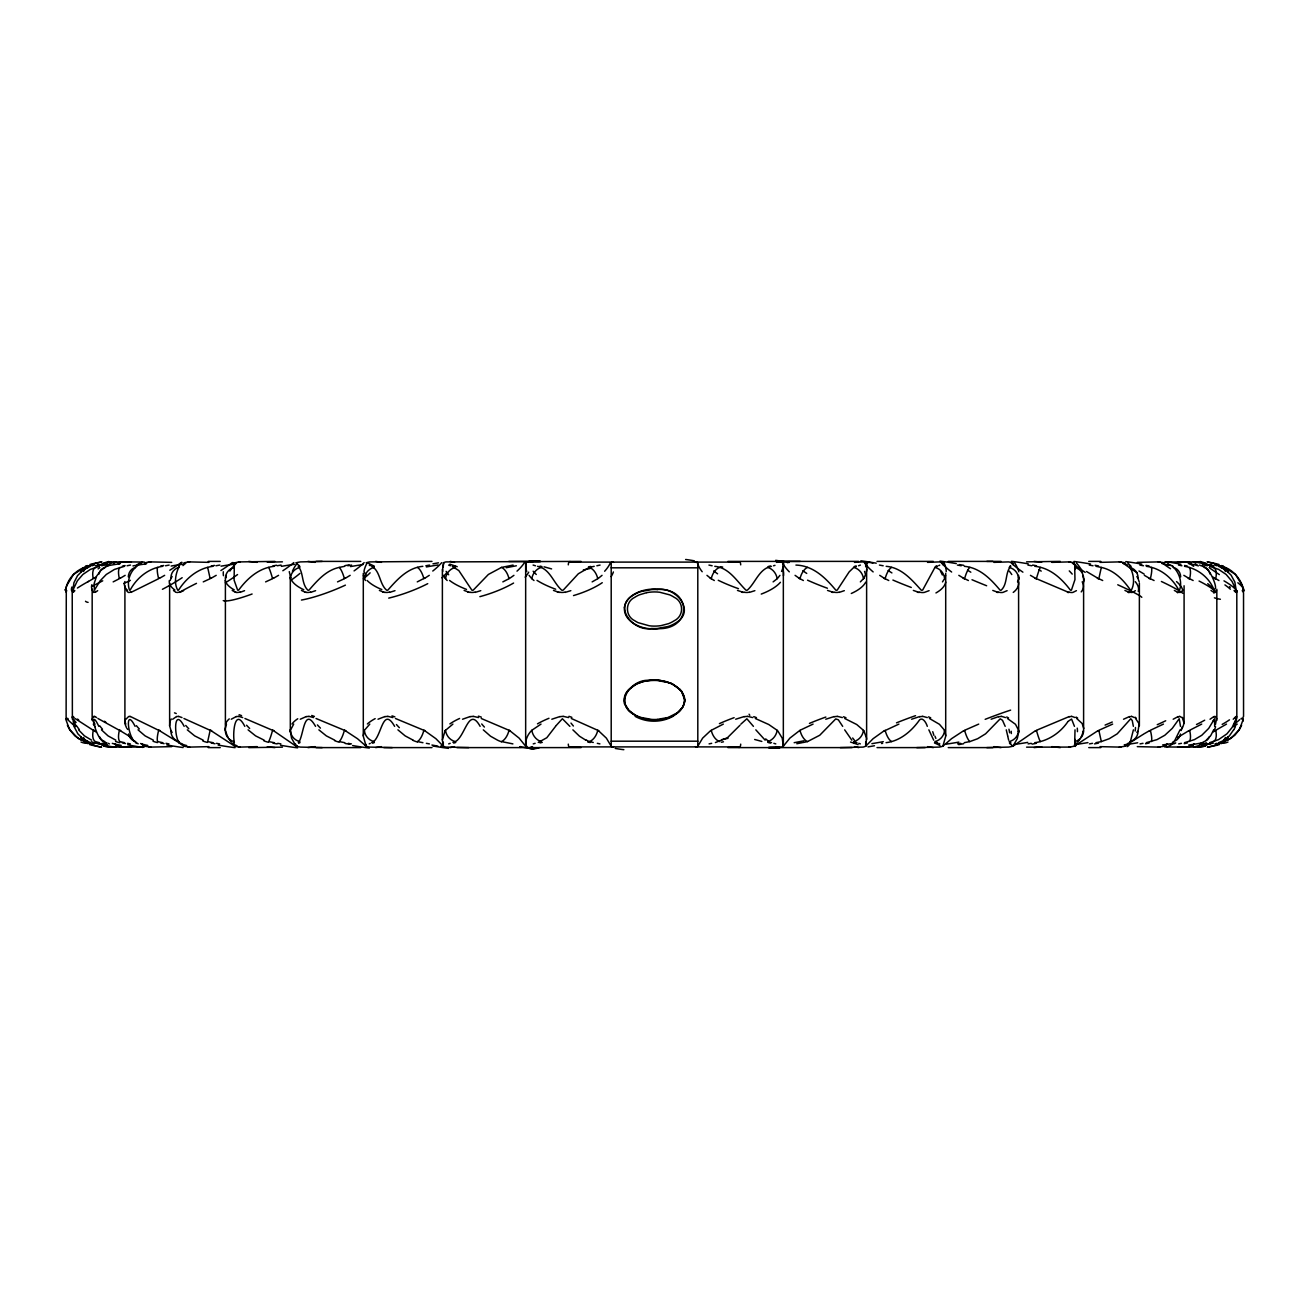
<?xml version="1.0" encoding="UTF-8"?>
<svg xmlns="http://www.w3.org/2000/svg" width="1309" height="1309" viewBox="0 0 1309 1309"><rect width="100%" height="100%" fill="white"/><g stroke="black" fill="none" stroke-linecap="round" stroke-linejoin="round"><path stroke-width="1.5" d="M92.154 720.392L92.17 589.279M124.911 723.222L124.911 585.745M170.923 730.307L169.63 725.873L169.63 583.192M290.418 575.338L290.353 578.054M392.225 747.603L369.694 747.095A120.493 62.963 90 0 1 366.127 746.212L363.297 736.231L363.297 573.309M468.72 747.603L445.911 747.095A120.493 46.11 90 0 1 443.293 746.212L442.377 740.321L442.377 569.3M986.822 747.603L1008.503 747.095A120.493 78.262 90 0 0 1012.937 746.212L1017.24 738.701L1018.68 732.32L1018.582 575.338M1075.474 742.694L1074.722 741.581A12.059 11.568 17.5 0 0 1083.607 730.307L1083.607 578.693A12.043 11.568 -17.5 0 0 1074.722 567.419L1075.474 566.322M1182.698 727.346L1184.089 723.206L1184.089 585.761M1236.809 590.67L1236.825 717.577L1236.465 716.35M1018.697 732.091L1018.647 730.962M1215.439 724.515L1216.601 718.494M169.63 725.873L169.761 724.106A49.922 18.751 3.8 0 1 171.299 719.001M72.224 590.424L72.371 719.23M363.297 735.789L364.131 730.962M1138.192 730.078L1139.174 723.861L1135.557 718.494M233.575 742.612L234.229 741.679A12.059 11.568 -17.5 0 1 225.393 730.307L225.393 578.693A12.043 11.568 17.5 0 1 234.278 567.419L233.575 566.404M1096.042 566.322L1101.311 567.419L1098.84 578.693L1102.702 580.525M1083.787 580.525L1083.656 581.883M442.377 739.781L445.076 730.962M1184.089 723.206L1182.583 718.494M225.23 728.524L226.457 724.106M1133.414 729.849L1130.763 740.174M1180.489 726.348L1179.196 718.739L1172.275 728.377L1164.814 735.265L1156.976 739.634L1146.259 742.678M72.175 717.577L72.388 716.547A11.863 1.882 70.6 0 1 73.091 717.234M1236.825 591.373L1236.694 592.273A12.321 1.996 69.3 0 1 1235.418 590.866M290.353 730.962L291.547 738.145L296.063 746.212A120.493 78.262 90 0 0 300.497 747.095L322.178 747.603M1018.647 578.054L1018.697 576.942M234.278 567.419L234.115 580.182L237.633 590.114A1.947 1.358 -77.1 0 0 238.696 590.064C247.286 578.382 259.084 567.893 274.121 566.322M1074.722 741.581L1075.016 729.849M1074.82 740.714L1074.984 739.356M1138.094 731.207A12.059 11.274 41.2 0 1 1129.912 741.581L1129.798 742.612A52.884 9.638 3.2 0 1 1129.765 743.348M212.958 566.322C198.314 568.057 186.303 577.989 178.58 590.081A1.947 1.129 -78.7 0 1 177.697 590.13C173.639 582.783 175.733 573.424 179.218 566.322M945.54 575.338L944.869 578.054M65.892 588.772L65.663 589.983M1243.321 719.034L1239.525 729.375L1231.18 738.161M179.088 567.419L179.104 567.321A12.043 11.274 41.2 0 0 170.906 577.793M1236.776 718.494L1235.123 722.273M65.712 589.754L65.974 588.314M1243.239 719.59L1242.863 721.357M92.235 719.23L93.594 716.547M1214.67 726.348L1214.556 718.739L1208.714 728.377L1201.793 735.265L1194.413 739.634L1184.465 742.678M1180.031 729.849L1174.926 740.174M65.941 588.51C68.084 577.596 77.182 568.908 87.867 566.322M225.524 578.054L226.326 575.338M1083.476 730.962L1081.839 735.56M66.055 588.003L66.661 585.761M66.284 590.67L66.121 718.036M1235.041 726.348L1236.154 718.756L1232.162 727.379L1226.942 733.825L1218.548 739.634L1209.598 742.678M66.759 585.499L73.533 574.438L84.529 567.419A12.043 7.461 70.2 0 0 80.929 572.344M1216.552 590.67L1215.619 592.273M170.154 580.525L170.923 578.693M1213.688 729.849L1210.743 735.56L1206.276 740.174M1242.159 719.23L1243.55 716.318L1243.534 592.666M65.728 591.832L66.154 590.899M695.504 746.637L697.272 747.095A120.493 9.458 -90 0 0 697.812 746.212L702.622 738.145L710.263 730.962A36.947 28.733 34.4 0 1 711.343 730.406M865.331 575.338L863.924 578.054M1241.603 725.235L1241.128 726.348A41.43 34.067 16.3 0 1 1238.903 729.669M298.305 742.612C303.819 737.327 303.475 705.306 315.551 726.348M1010.777 566.322C1004.985 572.344 1007.848 583.929 1001.27 590.081A1.947 1.554 74.6 0 1 1000.06 590.13C990.782 579.036 979.721 567.631 964.34 566.322M1213.525 720.277L1212.87 721.635M695.504 562.363L697.272 561.905A120.493 9.458 90 0 1 697.795 562.805L697.812 746.212M613.496 746.637L611.728 747.095A120.493 9.458 90 0 1 611.205 746.212L606.378 738.145L598.737 730.962M1017.535 581.883L1018.582 578.693A12.043 11.585 14.1 0 0 1009.19 567.419M916.775 747.603L939.306 747.095A120.493 62.963 90 0 0 942.873 746.212L945.703 736.247L945.703 573.309M1233.585 729.849L1229.38 735.871L1224.03 740.174M1081.496 736.247L1080.743 737.605M171.381 577.825L172.117 576.484M1137.619 731.175L1136.866 732.549M234.229 741.679C232.577 733.793 234.687 706.778 244.816 726.348M125.942 719.23L128.609 716.547A11.863 5.203 68.7 0 1 130.098 716.612M1080.056 738.701L1079.336 739.781M1239.23 729.849L1234.78 735.265L1227.76 740.174M779.935 575.338L777.824 578.054A36.472 22.94 48.8 0 1 777.186 578.709L773.112 581.883M555.572 726.348L546.818 737.72L538.261 742.465M555.949 725.791L562.379 718.739L569.89 726.348M1181.978 728.475L1181.34 729.391M1078.96 740.321L1077.765 741.958M1067.899 721.635C1060.29 732.778 1048.296 740.959 1034.781 742.678M1068.111 721.357L1071.58 719.05L1074.444 726.348M1182.452 590.67L1180.636 592.339A12.321 5.416 67.2 0 1 1178.035 591.881M740.894 724.122L746.866 718.756L753.428 726.348M740.01 725.235L727.444 737.72L715.401 742.547M1076.914 743.037L1074.182 746.212A120.493 91.63 90 0 1 1068.995 747.095L1026.583 747.161M942.48 581.883L944.591 578.693A12.043 11.323 39.1 0 0 934.937 567.419L922.714 589.983A1.947 1.718 70.4 0 1 921.209 590.13C911.702 579.625 901.459 567.582 886.177 566.322M135.907 567.075L135.694 567.321A12.043 10.685 54.7 0 0 128.315 576.86M135.612 567.419C129.64 572.393 126.629 582.44 129.509 590.114A1.947 0.867 -79.7 0 0 130.196 590.064C136.774 577.76 148.621 568.237 162.66 566.322M293.691 724.106L290.418 730.307A12.059 11.585 14.1 0 0 299.81 741.581M73.288 592.339L74.842 590.67M1172.471 742.612L1173.388 741.581A12.059 10.685 54.7 0 0 1180.456 733.989M942.873 746.212L951.512 738.701L963.309 730.962M1128.391 743.037L1125.086 746.212A120.493 102.74 90 0 1 1119.26 747.095L1100.067 746.637M172.673 719.23L176.568 716.547M371.641 742.678C381.672 739.601 382.081 704.553 394.631 726.348M1235.843 716.547L1233.225 719.23M736.394 562.216L740.043 562.101A5.76 0.9 -90 0 1 740.714 564.866M572.606 746.784L568.957 746.899A5.76 0.9 -90 0 1 568.286 744.134M602.042 575.338L598.72 578.054A36.472 28.422 35.3 0 1 597.673 578.611M539.472 747.603C521.915 753.411 523.813 738.898 531.159 730.962A36.947 23.267 48.1 0 1 531.814 730.291L541.01 724.106M1012.937 746.212L1035.108 730.962M860.34 581.883L863.449 578.693A12.043 10.767 53.6 0 0 853.763 567.419L849.148 571.902L837.236 590.081A1.947 1.833 62.3 0 1 835.797 590.13C825.521 577.858 813.151 565.57 795.921 565.079M1166.941 744.101L1164.405 746.212A120.493 111.33 90 0 1 1158.089 747.095L1137.292 746.637M1135.361 590.67L1132.76 592.339M369.793 724.106L364.409 730.307A12.059 11.323 39.1 0 0 374.079 741.581M677.669 712.521L682.611 707.285L684.132 703.833A13.515 13.286 67.3 0 0 684.705 699.971L681.318 690.808L672.711 684.034M513.93 575.338L510.117 578.054A36.472 30.14 24.7 0 1 508.923 578.562M1074.182 746.212L1097.515 730.962M1193.955 744.101L1191.157 746.212A120.493 117.172 90 0 1 1184.53 747.095L1164.699 746.964M1237.234 724.106L1233.487 726.757M97.684 590.67L95.328 592.339M1125.086 746.212L1129.569 743.037M677.195 712.881L668.163 717.463L657.298 719.426M137.281 565.766L138.361 565.079M231.251 719.23L236.291 716.547M429.287 575.338L425.065 578.054M1164.405 746.212L1167.464 744.101M101.169 564.932L104.295 562.788A120.493 120.133 90 0 1 111.101 561.905L131.424 562.036M1210.04 719.23L1213.901 716.547M1130.354 742.498L1143.101 734.414M1191.157 746.212L1194.283 744.101M1230.82 738.407L1221.084 742.678M350.174 575.338L345.674 578.054M452.947 742.399C465.039 741.041 467.869 704.357 480.125 726.348M452.914 724.106L445.551 730.307A12.059 10.767 53.6 0 0 455.237 741.581M96.244 576.942L94.428 578.054M1212.723 732.091L1214.556 730.962M124.47 566.322L114.439 569.431L106.324 574.438L100.139 580.803L94.346 590.228L94.199 583.372L96.604 576.156L100.908 570.364L106.733 566.322M1076.423 590.67L1072.905 592.404A12.321 8.312 61.9 0 1 1069.142 592.077M125.157 575.338L120.608 578.054M1177.429 737.605L1188.376 730.962M278.572 575.338L273.876 578.054M1226.517 724.106L1215.701 730.307A12.059 5.989 72.1 0 1 1213.639 741.581M164.656 575.338L159.943 578.054M1143.87 733.94L1149.04 730.962M216.214 575.338L211.453 578.054M90.354 566.322L83.334 569.89L77.542 575.633L73.926 582.718L72.862 590.244L77.362 580.803L82.892 574.438L90.321 569.431L99.337 566.322M883.919 730.962L873.087 738.701L865.707 746.212A120.493 46.11 90 0 1 863.089 747.095L840.296 747.603M300.268 719.23L306.322 716.547M87.621 581.883L93.299 578.693A12.043 5.972 72.1 0 1 95.361 567.419M673.399 715.565C679.96 712.341 685.818 705.289 684.394 697.582M939.731 565.144L938.684 565.701M369.22 743.888L370.267 743.332M1173.175 719.23L1178.182 716.547M1202.235 742.694L1204.084 741.581A12.059 9.85 62.4 0 0 1209.5 736.656M424.95 577.891A36.472 31.105 11.4 0 1 423.756 578.529L417.26 581.883M777.497 561.774L776.482 562.363L781.751 561.905A120.493 28.127 90 0 1 783.338 562.805L783.338 746.212A120.493 28.127 -90 0 1 781.751 747.095L768.383 747.554L779.591 747.619M531.503 747.226L532.518 746.637L529.932 747.619M1201.711 724.106L1189.603 730.307A12.059 4.352 73.4 0 1 1189.063 741.581M636.289 684.034L628.385 689.941A15.152 15.119 -62.1 0 0 624.442 703.931M884.05 731.126A36.947 31.383 10.7 0 1 885.26 730.471L898.907 724.106M592.143 581.883L597.755 578.693A12.043 7.625 69.9 0 0 589.361 567.419L578.349 573.751L563.361 589.983A1.947 1.898 -44.4 0 1 561.692 590.13C553.282 582.734 549.944 568.613 537.508 566.322M1007.096 590.67L1002.907 592.404A12.321 9.458 57.1 0 1 998.636 592.126M934.937 567.419L937.326 566.322M113.163 581.883L119.397 578.693A12.043 4.352 73.4 0 1 119.937 567.419M771.492 566.322C759.204 568.548 755.669 582.652 747.406 590.081A1.947 1.898 43.8 0 1 745.934 590.13C736.656 581.098 729.178 567.713 714.796 566.322M183.604 590.67L179.644 592.404M378.006 719.23L384.928 716.547M529.409 561.381L540.617 561.446L529.409 561.381L525.662 562.788L525.662 746.212L519.149 738.145L510.134 730.962M502.836 581.883L509.021 578.693A12.043 6.152 71.9 0 0 501.494 567.419L488.404 574.438L473.302 590.081A1.947 1.833 -62.5 0 1 471.862 590.13L458.837 570.593L452.325 566.404M1123.531 719.23L1129.552 716.547M1163.439 724.106L1150.333 730.307A12.059 2.618 74.2 0 1 1151.298 741.581M637.107 683.642L643.848 681.285M107.878 565.766L109.531 565.079M203.255 581.883L210.16 578.693L207.689 567.419M929.095 590.67L924.334 592.404A12.321 10.374 49.8 0 1 919.638 592.159M1218.614 742.694L1221.248 741.581A12.059 8.77 67.1 0 0 1225.502 737.474M723.321 724.106L711.262 730.307A12.059 7.625 69.9 0 0 719.639 741.581M130.982 592.404L158.667 578.693A12.043 2.618 74.2 0 1 157.702 567.419M1200.909 743.332L1199.551 743.888M265.612 581.883L272.583 578.693A12.043 1.014 74.5 0 0 268.672 567.419M337.526 581.883L344.414 578.693A12.043 2.814 74.1 0 0 339.162 567.419C326.17 570.217 317.318 580.591 309.039 590.081A1.947 1.554 -74.7 0 1 307.811 590.13C301.348 583.863 303.721 572.573 298.223 566.322M1112.65 724.106L1098.84 730.307L1101.327 741.581L1095.96 742.678M462.552 719.23L470.16 716.547M244.554 590.67L239.989 592.404M813.069 724.106L799.979 730.307A12.059 6.152 71.9 0 0 807.506 741.581L819.729 735.265L835.731 718.919L838.333 719.803L842.685 726.348M854.482 562.363L863.089 561.905A120.493 46.11 -90 0 1 865.707 562.788L865.707 566.862M454.518 746.637L450.312 747.619M978.723 724.106L964.586 730.307A12.059 2.814 74.1 0 0 969.838 741.581L977.61 738.734L985.579 733.825L1000.207 718.821L1002.498 720.277L1005.181 726.348M844.321 590.67L839.118 592.404M551.809 719.23L559.941 716.547M991.109 719.23L998.718 716.547M315.6 590.67L310.544 592.404M853.763 567.419L856.25 566.552M860.406 565.079L858.557 565.766M448.676 743.888L450.181 743.332M754.884 590.67L749.353 592.404M911.588 719.23L919.72 716.547M394.991 590.67L389.575 592.404M735.674 719.23L744.216 716.547M825.75 719.23L834.177 716.547M480.779 590.67L475.118 592.404M570.839 590.67L565.095 592.404M91.941 565.766L94.117 565.079M1216.781 743.332L1214.997 743.888M927.541 562.363L939.306 561.905A120.493 62.963 -90 0 1 942.873 562.788M381.459 746.637L375.699 747.619M886.078 742.678C899.463 741.107 910.442 732.107 918.313 721.635C921.732 715.139 926.15 722.421 927.296 726.348M533.221 743.888L535.136 743.332M422.823 566.322C407.77 567.713 397.216 579.462 387.889 590.081A1.947 1.718 -70.5 0 1 386.548 590.13C379.283 583.863 380.395 570.937 371.674 566.322M774.977 565.357L773.537 565.766M1101.327 741.581L1109.198 738.734L1117.231 733.825L1130.763 718.756L1132.252 720.539L1133.365 726.348M1069.24 716.547L1036.417 730.307A12.059 1.014 74.5 0 0 1040.328 741.581M89.846 565.766L92.497 565.079M1218.794 743.332L1216.634 743.888M589.361 567.419L594.204 566.322M993.875 562.363L1008.503 561.905A120.493 78.262 -90 0 1 1012.937 562.788M315.125 746.637L307.975 747.619M101.66 565.766L104.72 565.079M1206.931 743.332L1204.427 743.888M501.494 567.419L513.079 565.079M807.506 741.581L802.957 742.547M339.162 567.419L344.66 566.322M644.715 681.073L652.716 680.042M711.687 743.332L709.085 743.888M596.871 565.766L600.062 565.079M969.838 741.581L964.242 742.678M127.088 565.766L130.491 565.079M1051.863 562.363L1068.995 561.905A120.493 91.63 90 0 1 1070.729 562.166M257.137 746.637L240.005 747.095A120.493 91.63 -90 0 1 238.271 746.834M1181.454 743.332L1178.689 743.888M646.728 592.633L639.316 594.859A29.763 29.763 0 0 0 634.767 597.313C624.982 601.878 625.031 616.163 634.767 620.744A29.06 29.06 0 0 0 638.138 622.659L649.297 625.8A44.13 44.13 0 0 0 660.996 625.637L668.49 623.673A30.222 30.222 0 0 0 674.233 620.744C684.002 616.179 684.002 601.862 674.233 597.313A29.829 29.829 0 0 0 669.684 594.859L659.703 592.241A43.557 43.557 0 0 0 646.728 592.633M796.805 743.741L802.221 742.678M165.507 565.766L169.139 565.079M1143.002 743.332L1140.041 743.888M425.85 565.766L429.565 565.079M1100.067 562.363L1119.26 561.905A120.493 102.74 90 0 1 1121.224 562.166M208.933 746.637L189.74 747.095A120.493 102.74 -90 0 1 187.776 746.834M881.497 743.545L882.642 743.332M215.952 565.766L219.765 565.079M1092.524 743.332L1089.432 743.888M277.213 565.766L281.075 565.079M347.752 565.766L351.597 565.079M960.724 743.332L959.546 743.545M1031.263 743.332L1028.121 743.888M958.761 743.676L957.599 743.888M1137.292 562.363L1158.089 561.905A120.493 111.33 90 0 1 1160.216 562.166M171.708 746.637L150.911 747.095A120.493 111.33 -90 0 1 148.784 746.834M267.281 562.183L282.417 561.839M1041.719 746.817L1034.061 747.603M1164.699 562.036L1184.53 561.905A120.493 117.172 90 0 1 1186.756 562.166M144.301 746.964L124.47 747.095A120.493 117.172 -90 0 1 122.244 746.834M1177.576 562.036L1197.899 561.905A120.493 120.133 -90 0 1 1204.705 562.788L1205.491 563.328M131.424 746.964L111.101 747.095A120.493 120.133 -90 0 1 104.295 746.212L101.202 744.101L104.295 746.212A120.493 120.133 90 0 0 111.101 747.095M238.271 562.166A120.493 91.63 90 0 1 240.005 561.905L274.939 561.397M1026.583 561.839L1060.241 561.381M282.417 747.161L248.759 747.619M187.776 562.166A120.493 102.74 90 0 1 189.74 561.905L208.933 562.363M148.784 562.166A120.493 111.33 90 0 1 150.911 561.905L171.708 562.363M122.244 562.166A120.493 117.172 90 0 1 124.47 561.905L144.301 562.036M1197.899 747.095A120.493 120.133 -90 0 0 1204.705 746.212L1207.683 744.101L1204.705 746.212A120.493 120.133 90 0 1 1197.899 747.095L1177.576 746.964M528.869 561.43L539.472 561.397M769.545 747.603L780.131 747.57M508.792 561.397L529.932 561.381L532.518 562.363L531.503 561.774M779.068 561.381L800.208 561.397M208.18 561.397L220.239 561.397M316.058 561.397L360.76 561.397M366.127 562.788A120.493 62.963 -90 0 1 369.694 561.905L431.97 561.397M443.293 566.862L443.293 562.788A120.493 46.11 -90 0 1 445.911 561.905L581.065 561.397M727.935 561.397L858.688 561.381M877.03 561.397L933.301 561.381M948.24 561.397L992.942 561.397M1088.761 561.397L1100.82 561.397M986.822 561.397L1001.025 561.381M568.286 564.866A5.76 0.9 90 0 1 568.957 562.101L740.043 562.101M611.205 567.811L697.795 567.811M611.205 741.189L697.795 741.189M568.957 746.899L740.043 746.899A5.76 0.9 90 0 0 740.714 744.134M208.18 747.603L220.239 747.603M316.058 747.603L360.76 747.603M383.832 747.603L431.97 747.603M456.906 747.603L581.065 747.603M727.935 747.603L852.094 747.603M877.03 747.603L925.168 747.603M948.24 747.603L992.942 747.603M1088.761 747.603L1100.82 747.603M296.063 562.788A120.493 78.262 -90 0 1 300.497 561.905L322.178 561.397M248.759 561.381L257.137 562.363M1060.241 747.619L1051.863 746.637M307.975 561.381L315.125 562.363M1001.025 747.619L993.875 746.637M656.284 680.042L664.285 681.073M375.699 561.381L381.459 562.363M933.301 747.619L927.541 746.637M1034.061 561.397L1041.719 562.183M657.298 589.574C675.297 586.105 696.175 610.796 676.213 622.609A33.445 33.396 8.6 0 1 668.146 626.487L657.298 628.484A52.18 51.918 0 0 1 651.718 628.484C633.703 631.952 612.825 607.245 632.787 595.431A33.559 33.51 8.5 0 1 640.854 591.57L651.702 589.574A52.016 51.771 -0.1 0 1 657.298 589.557M274.939 747.603L267.281 746.817M450.312 561.381L454.518 562.363M858.688 747.619L854.482 746.637M747.455 716.318L752.74 717.577M563.165 716.318L568.581 717.577M473.253 716.318L478.538 717.577M837.302 716.318L842.325 717.577M387.808 716.318L392.831 717.577M922.649 716.318L927.279 717.577M308.94 716.318L313.571 717.577M1001.401 716.318L1005.508 717.577M779.068 747.619L776.482 746.637L777.497 747.226M238.565 716.318L242.705 717.577M1071.596 716.318L1075.114 717.577M178.433 716.318L181.984 717.577M1131.532 716.318L1134.347 717.577M1027.925 565.079L1031.787 565.766M280.879 743.888L277.737 743.332M1089.235 565.079L1093.048 565.766M957.403 565.079L961.248 565.766M351.401 743.888L350.239 743.676M219.568 743.888L216.476 743.332M349.454 743.545L348.276 743.332M1139.861 565.079L1143.493 565.766M879.435 565.079L883.15 565.766M429.385 743.888L426.358 743.332M344.758 742.694L339.162 741.581A12.059 2.814 -74.1 0 0 344.414 730.307L316.042 718.494M168.959 743.888L165.998 743.332M1034.879 566.322C1050.096 567.762 1061.664 578.529 1070.386 590.114A1.947 1.358 77.1 0 0 1071.449 590.081L1074.967 579.576L1074.722 567.419M274.219 742.694L268.672 741.581A12.059 1.014 -74.5 0 0 272.583 730.307L244.947 718.494M422.922 742.694L417.407 741.581A12.059 4.532 -73.3 0 0 423.871 730.307L395.449 718.494M213.04 742.694L207.689 741.581L210.16 730.307L183.947 718.494M1178.509 565.079L1181.912 565.766M512.899 743.888L501.494 741.581A12.059 6.152 -71.9 0 0 509.021 730.307L481.254 718.494M130.311 743.888L127.546 743.332M130.033 716.318L158.667 730.307A12.059 2.618 -74.2 0 0 157.702 741.581L162.741 742.694M1146.34 566.322C1160.527 568.122 1172.193 577.874 1178.853 590.114A1.947 0.884 79.7 0 0 1179.54 590.081C1182.6 581.801 1178.787 571.542 1172.406 566.322M708.938 565.079L712.129 565.766M593.255 742.465L589.361 741.581A45.128 36.276 -77 0 1 585.957 739.847M1204.28 565.079L1207.34 565.766M744.117 592.453L742.759 592.11M597.313 743.332L599.915 743.888M104.573 743.888L102.069 743.332M1179.72 716.318L1181.782 717.577M559.843 592.453L558.518 592.11M834.078 592.453L832.753 592.11M1184.53 566.322C1197.179 568.401 1208.534 576.909 1213.558 588.772C1219.824 592.83 1209.974 565.995 1202.267 566.322M124.535 742.694L119.937 741.581A12.059 4.352 -73.4 0 1 119.397 730.307L97.913 718.494M470.078 592.453L468.802 592.11M919.622 592.453L918.345 592.11M1216.503 565.079L1219.154 565.766M92.366 743.888L90.206 743.332M384.846 592.453L383.668 592.11M1209.663 566.322L1218.679 569.431L1226.108 574.422L1232.047 581.425L1236.187 590.195L1234.845 582.063L1231.082 575.142L1225.649 569.873L1218.646 566.322M99.402 742.694L95.361 741.581A12.059 5.989 -72.1 0 1 93.299 730.307L75.006 718.494M998.636 592.453L997.458 592.11M665.152 681.285L671.893 683.642M771.557 742.694L767.679 741.581A12.059 9.965 -61.8 0 0 777.17 730.307L768.759 724.515L755.326 718.494M1101.311 567.419C1114.057 570.168 1123.4 579.822 1130.485 590.114A1.947 1.129 78.7 0 0 1131.369 590.081C1135.165 583.029 1133.545 573.424 1129.863 566.993M306.241 592.453L305.193 592.11M1069.175 592.453L1068.128 592.11M535.463 565.766L533.107 565.079M94.543 716.318L96.637 717.577M773.864 743.332L775.779 743.888M1214.883 565.079L1217.059 565.766M741.728 591.832L737.474 590.424M94.003 743.888L92.219 743.332M1221.133 566.322C1232.44 567.975 1242.339 580.754 1243.288 589.754M87.916 742.678L78.18 738.407M831.755 591.832L827.533 590.424M557.519 591.832L553.478 590.424M917.396 591.832L913.338 590.424M236.225 592.453L235.342 592.11M467.869 591.832L464.09 590.424M1214.965 716.318L1216.225 717.577A45.93 15.937 -22.5 0 1 1216.372 718.592M856.953 742.694L853.763 741.581A12.059 10.767 -53.6 0 0 863.449 730.307L856.724 724.515L844.73 718.494M1129.487 592.453L1128.603 592.11M996.574 591.832L992.778 590.424M571.313 718.494L597.755 730.307A12.059 7.625 -69.9 0 1 589.361 741.581M450.443 565.766L448.594 565.079M382.817 591.832L379.381 590.424M858.819 743.332L860.324 743.888M264.173 740.174L255.582 735.871L248.088 729.849M1067.342 591.832L1036.417 578.693A12.043 1.014 -74.5 0 1 1040.328 567.419M203.206 740.174L194.665 735.871L187.302 729.849M90.386 742.678L82.827 738.734L77.869 733.825L73.959 726.348L72.879 718.739L76.217 726.348M1199.469 565.079L1201.122 565.766M334.744 740.174L326.317 735.871L318.872 729.849M109.449 743.888L108.091 743.332M153.366 740.174L145.086 735.871L138.034 729.849M413.169 740.174L405.135 735.871L397.92 729.849M115.863 740.174L108.042 735.871L101.464 729.849M937.359 742.694L934.921 741.581A12.059 11.323 -39.1 0 0 944.591 730.307L939.437 724.302L929.455 718.494M1127.933 591.832L1124.906 590.424M87.948 741.679L87.752 741.581A12.059 8.77 -67.1 0 1 83.498 737.474M91.614 740.174L84.447 735.871L78.524 729.849M968.398 580.525L964.586 578.693A12.043 2.814 -74.1 0 1 969.838 567.419M1154.08 580.525L1150.333 578.693A12.043 2.618 -74.2 0 0 1151.298 567.419M888.762 580.525L885.129 578.693A12.043 4.532 -73.3 0 1 891.593 567.419M585.81 740.174L579.478 736.198L572.884 729.849M370.316 565.701L369.269 565.144M938.733 743.332L939.78 743.888M1193.137 580.525L1189.603 578.693A12.043 4.352 -73.4 0 0 1189.063 567.419M81.24 740.174L74.891 735.871L69.77 729.849M803.366 580.525L799.979 578.693A12.043 6.152 -71.9 0 1 807.506 567.419M1097.547 578.054L1086.535 571.509M211.485 730.962L234.818 746.212A120.493 91.63 90 0 0 240.022 747.095M1035.124 578.054L1030.428 575.338M273.908 730.962L296.063 746.212M72.846 716.318L74.122 717.577M301.446 590.424L304.441 591.832A31.351 21.386 -30.8 0 0 305.046 592.306M1149.057 578.054L1144.344 575.338M1007.423 718.494L1015.489 724.302L1018.582 730.307A12.059 11.585 -14.1 0 1 1009.19 741.581L1010.81 742.694M159.976 730.962L178.662 742.498M1176.856 591.832L1174.337 590.424M963.326 578.054L958.826 575.338M106.765 742.678C96.064 744.15 88.145 703.767 98.813 726.348M345.691 730.962L357.488 738.701L366.127 746.212M1188.392 578.054L1183.843 575.338M120.641 730.962L131.571 737.605M635.601 715.565L628.68 710.149L624.868 703.833M1218.941 580.525L1215.701 578.693A12.043 5.989 -72.1 0 0 1213.639 567.419M1170.639 565.079L1171.719 565.766M714.305 580.525L711.262 578.693A12.043 7.625 -69.9 0 1 719.639 567.419M138.181 743.823L137.412 743.332M883.935 578.054L879.713 575.338M425.081 730.962L435.913 738.701L443.293 746.212L443.293 742.138M1214.572 578.054L1212.756 576.942M94.444 730.962L96.293 732.091M798.883 578.054L795.07 575.338M232.2 590.424L234.687 591.832A31.351 19.291 -37.1 0 0 235.195 592.273M1076.685 718.494L1082.101 723.435L1083.787 728.475M75.382 726.675L66.383 718.494M114.717 744.101L117.843 746.212A120.493 117.172 90 0 0 124.47 747.095M141.536 744.101L144.595 746.212A120.493 111.33 90 0 0 150.911 747.095M765.16 740.174L755.817 729.849M179.431 743.037L183.915 746.212A120.493 102.74 90 0 0 189.74 747.095M77.82 738.161L69.475 729.375L65.646 718.919M1210.972 590.424L1212.936 591.832M631.805 712.898L632.787 713.569A33.559 33.51 -8.5 0 0 640.854 717.43L651.702 719.426A52.016 51.771 0.1 0 0 657.298 719.443M710.28 578.054L706.958 575.338M117.843 746.212L115.045 744.101M533.974 580.525L531.83 578.693A36.472 22.907 -51 0 1 531.209 578.022L529.065 575.338M144.595 746.212L142.059 744.101M631.445 712.865C614.739 701.051 632.165 679.06 649.002 680.336A45.39 45.39 0 0 1 659.998 680.336L671.026 683.265L680.009 689.287M173.492 590.539L175.275 591.832A31.351 16.706 -42 0 0 175.684 592.224M136.611 742.678C127.758 740.321 124.371 705.142 135.105 726.348M851.848 740.174L844.681 729.849M572.606 562.216L569.89 561.561A111.821 17.492 90 0 0 568.957 562.101M736.394 746.784L739.11 747.439A111.821 17.492 90 0 0 740.043 746.899M183.915 746.212L180.609 743.037M684.296 697.108L681.465 691.168L676.213 686.391A33.445 33.396 -8.6 0 0 668.146 682.513L657.298 680.516A52.18 51.918 0 0 0 651.718 680.516C639.447 680.369 620.891 689.385 625.113 704.242M1235.827 592.453L1234.027 590.539M447.154 580.525L445.551 578.693A12.043 10.767 -53.6 0 1 455.237 567.419M483.283 729.849L490.515 736.198L497.567 740.174A45.128 39.924 -73.3 0 0 501.445 741.778M234.818 746.212L232.086 743.037M1173.306 567.321L1173.388 567.419A12.043 10.685 -54.7 0 1 1180.685 576.86M94.51 725.873L95.246 726.757M184.16 726.348C173.557 706.156 174.015 736.542 179.218 742.678M126.449 590.539L127.66 591.832A31.351 13.728 -45.6 0 0 127.987 592.159L128.56 592.453A12.321 5.072 -67.5 0 0 131.096 591.684M231.235 741.958L230.04 740.321M127.055 728.524L127.677 729.408M933.693 740.174L928.85 729.849M229.664 739.781L228.944 738.701M445.076 578.054L443.669 575.338M863.924 730.962L866.509 738.145L865.707 746.212L865.707 742.138M365.456 580.525L364.409 578.693A12.043 11.323 -39.1 0 1 374.079 567.419M93.021 591.832L92.415 590.539M93.299 724.106L93.855 724.99M228.273 737.605L227.504 736.231M1242.585 590.424L1243.403 592.208M1136.883 576.484L1137.619 577.825M172.133 732.549L171.381 731.175M126.482 727.64L125.01 724.106M1242.846 590.899L1243.337 592.012M613.496 562.363L611.728 561.905A120.493 9.458 -90 0 0 611.205 562.788L611.205 746.212M227.161 735.56L225.524 730.962M1138.077 578.693L1139.206 581.883M67.397 725.235L67.872 726.348A41.43 34.067 -16.3 0 0 70.097 729.669M625.26 704.684C628.942 714.109 639.626 718.412 649.002 719.623A45.39 45.39 0 0 0 659.998 719.623C670.683 718.412 684.067 712.194 684.705 699.971A15.773 15.577 64 0 0 679.846 689.45M1082.674 575.338L1083.476 578.054M364.131 578.054L363.46 575.338M944.869 730.962L945.703 735.789M1242.241 585.499L1235.467 574.438L1224.471 567.419A12.043 7.461 -70.2 0 1 1228.071 572.344M290.86 580.525L290.418 578.693A12.043 11.585 -14.1 0 1 299.81 567.419M1242.356 585.827L1243.239 589.394M1008.65 740.174L1007.75 736.198M1006.261 729.849L1007.685 735.871M1129.896 567.321L1129.912 567.419A12.043 11.274 -41.2 0 1 1138.094 577.793M1074.951 569.431L1074.82 568.302M1129.847 566.846L1129.798 566.404A52.425 9.588 -3 0 0 1129.782 565.75M1216.83 589.263L1216.846 720.392M1139.37 583.192L1139.37 725.808M866.623 569.3L866.623 739.781M290.303 576.942L290.32 732.091M673.66 716.007A38.812 37.683 -12.6 0 1 635.127 716.367M440.92 746.703A66.186 5.351 -11.7 0 1 442.197 745.099M448.545 748.372A66.186 8.41 12.6 0 1 432.837 745.983M444.978 730.847A36.947 19.635 52.3 0 1 445.469 730.209M533.859 748.879A66.186 6.054 13.6 0 1 520.131 746.719M520.115 747.439A66.186 3.207 -12.3 0 1 520.606 746.523M453.748 743.07A52.965 6.005 -9 0 1 455.761 742.465M484.412 727.068A41.43 16.821 53.3 0 1 481.712 723.975M524.434 562.706A61.621 32.872 -12.5 0 1 516.99 571.149M506.239 567.73A65.679 3.583 -12.3 0 1 516.368 565.783M551.596 568.908A65.679 1.784 14.3 0 1 544.069 566.83M526.758 571.575A61.621 34.41 -9.2 0 1 525.989 562.772M528.705 572.164A59.674 32.496 -10.7 0 1 525.154 577.187M455.581 566.519A52.442 6.005 8.8 0 1 453.798 565.995M457.217 566.682A65.679 4.287 13.9 0 1 449.838 564.146M442.72 571.493A61.621 32.709 -14.9 0 1 444.029 562.739M441.673 562.674A61.621 30.696 -17.8 0 1 432.772 571.035M426.39 566.961A65.679 5.711 -11.6 0 1 437.991 564.948M449.887 723.91A49.922 16.984 -10.5 0 1 459.59 718.477M470.209 716.694A11.863 10.701 40.7 0 1 473.269 716.498M478.39 716.138A45.93 16.461 21.8 0 1 481.336 717.136M509.136 730.16A36.848 30.68 -26.8 0 1 510.248 730.831M513.586 583.045A49.922 15.561 -17.8 0 1 479.863 596.659M475.085 592.093A12.321 10.93 -41.2 0 1 470.127 592.29M468.655 592.355A31.351 23.955 -13 0 1 467.722 592.061M466.495 589.394A49.824 17.262 10.8 0 1 449.543 580.427M445.633 578.594A36.472 19.177 -54.8 0 1 445.191 577.923M448.676 574.766A59.674 29.502 9.9 0 1 446.107 571.346M365.931 746.245A66.186 7.379 -10.8 0 1 365.964 744.445M369.302 748.061A66.186 10.554 11.4 0 1 352.596 745.557M363.935 730.733A36.947 15.528 55.2 0 1 364.246 730.095M417.293 741.974A45.128 42.575 -66.1 0 1 413.071 740.419M437.811 746.097A52.884 1.358 10.9 0 1 431.921 745.034M372.738 743.168A52.965 7.216 -7.9 0 1 374.358 742.547M399.36 727.689A41.43 21.353 50.4 0 1 396.447 724.532M446.974 572.442A59.674 30.647 -16.1 0 1 441.951 577.858M417.407 567.419A12.043 4.532 73.3 0 1 423.871 578.693M374.227 566.453A52.442 7.183 7.7 0 1 372.803 565.913M373.834 565.897A65.679 6.709 13.2 0 1 368.549 563.279M367.289 562.706A61.621 30.205 -20.1 0 0 363.967 571.395A59.674 30.532 4.7 0 0 366.013 575.044M364.164 562.625A61.621 27.767 -22.3 0 1 354.068 570.904M350.485 566.584A65.679 7.707 -10.7 0 1 363.068 564.539M432.968 563.819A52.425 1.178 -10.9 0 1 438.466 562.821M367.371 723.975A49.922 18.113 -7.1 0 1 375.159 718.625M384.977 716.678A11.863 10.047 52 0 1 387.824 716.498M391.98 715.876A45.93 13.777 24.7 0 1 394.86 716.857M424.001 730.127A36.848 31.727 -13.2 0 1 425.212 730.798M427.732 583.667A49.922 13.09 -20.4 0 1 388.724 598.115M389.542 592.044A12.321 10.21 -51.6 0 1 384.879 592.306M383.521 592.339A31.351 22.957 -22.7 0 1 382.653 592.028M381.819 589.557A49.824 18.424 7.4 0 1 367.109 580.46M364.606 578.463A36.472 14.972 -57.5 0 1 364.36 577.793M297.307 745.95A66.186 9.228 -9.7 0 1 295.589 744.085M297.634 747.848A66.186 12.435 9.8 0 1 280.551 745.279M289.993 730.52A36.947 11.028 57.1 0 1 290.107 729.898M338.998 742.138A45.128 44.195 -48.5 0 1 334.548 740.632M349.798 744.281A52.884 2.913 10.5 0 1 345.216 743.463M298.828 743.234A52.965 8.263 -6.6 0 1 299.974 742.596M320.443 728.131A41.43 25.378 46.3 0 1 317.416 724.908M370.136 572.835A59.674 28.045 -21 0 1 363.395 578.791M345.543 577.858A36.472 31.318 -3.5 0 1 344.283 578.496M299.892 566.404A52.442 8.181 6.4 0 1 298.877 565.848M299.107 565.472A65.679 8.95 12.1 0 1 296.325 562.854M292.414 571.264A61.621 26.949 -24.4 0 1 297.618 562.674M293.821 562.575A61.621 24.151 -26.2 0 1 282.842 570.757M281.353 566.339A65.679 9.507 -9.5 0 1 294.574 564.294M345.101 565.603A52.425 2.716 -10.6 0 1 349.11 564.883M291.972 724.024A49.922 18.801 -3.5 0 1 297.748 718.756M306.371 716.645A11.863 9.147 59.1 0 1 308.957 716.514M311.706 715.467A45.93 10.734 27 0 1 314.405 716.432M344.545 730.095A36.848 32.005 2.3 0 1 345.838 730.749M345.396 585.139A49.922 10.308 -22.4 0 1 301.446 600.046M310.544 592.012A12.321 9.228 -58.3 0 1 306.29 592.339M303.753 589.721A49.824 19.128 3.7 0 1 291.711 580.492M290.778 578.218A36.472 10.407 -59.2 0 1 290.745 577.547M290.32 575.355A59.674 30.811 -0.7 0 1 289.289 571.624M237.044 745.754A66.186 10.832 -8.3 0 1 233.46 743.839M235.096 747.668A66.186 14.023 8 0 1 218.145 745.083M224.837 729.98A36.947 6.267 58.3 0 1 224.755 729.408M268.476 742.301A45.128 44.719 1.5 0 1 263.911 740.845M277.148 743.905A52.884 4.385 9.9 0 1 272.992 743.152M233.804 743.299A52.965 9.098 -5.1 0 1 234.426 742.645M249.659 728.458A41.43 28.765 40.6 0 1 246.583 725.219M299.925 573.424A59.674 24.756 -25.1 0 1 291.007 580.198M273.745 577.825A36.472 30.745 -17.9 0 1 272.452 578.447M234.393 566.372A52.442 8.983 4.9 0 1 233.82 565.799M233.902 565.21A65.679 10.979 10.8 0 1 233.771 562.575M229.86 571.117A61.621 23.038 -28 0 1 236.782 562.625M232.413 562.494A61.621 19.946 -29.2 0 1 220.877 570.544M221.041 566.159A65.679 11.077 -8.1 0 1 234.556 564.13M234.818 562.788A120.493 91.63 -90 0 1 240.022 561.905M272.943 565.913A52.425 4.189 -10 0 1 276.559 565.243M225.541 724.057A49.922 19.013 0.1 0 1 229.239 718.886M236.324 716.612A11.863 8.018 63.6 0 1 238.598 716.53M239.122 714.714A45.93 7.445 28.6 0 1 241.56 715.63M272.714 730.046A36.848 31.498 17.5 0 1 274.039 730.717M252.097 594.008A49.922 7.265 -23.9 0 1 223.25 600.618M240.005 591.946A12.321 8.034 -62.7 0 1 236.258 592.372M234.229 589.868A49.824 19.357 0 0 1 225.246 580.525M226.162 577.58A36.472 5.58 -60.3 0 1 226.342 576.876M223.446 575.682A59.674 30.336 -6.1 0 1 223.332 571.771M186.778 745.59A66.186 12.19 -6.8 0 1 181.313 743.643M183.129 747.537A66.186 15.25 6 0 1 166.783 744.919M207.493 742.448A45.128 44.146 49.8 0 1 202.911 741.058M215.003 743.741A52.884 5.743 9 0 1 211.158 743.005M179.218 743.348A52.965 9.719 -3.5 0 1 179.3 742.678M179.088 741.581A12.059 11.274 -41.2 0 1 170.906 731.207M188.774 728.737A41.43 31.449 32.9 0 1 185.747 725.464M237.551 574.553A59.674 20.862 -28.4 0 1 225.263 582.8M211.322 577.776A36.472 29.42 -30 0 1 210.045 578.414M179.284 566.339A52.442 9.572 3.3 0 1 179.218 565.75M179.48 565.013A65.679 12.73 9.1 0 1 182.016 562.395M182.965 565.603A61.621 18.555 -30.8 0 1 186.254 562.559M181.46 562.395A61.621 15.25 -31.5 0 1 169.794 570.233M171.135 566.028A65.679 12.37 -6.5 0 1 184.618 563.999M183.915 562.788A120.493 102.74 -90 0 1 189.74 561.905M211.158 566.044A52.425 5.547 -9.1 0 1 214.496 565.406M176.584 716.579A11.863 6.692 66.7 0 1 178.482 716.563M174.49 712.849A45.93 3.96 29.6 0 1 176.24 713.536M210.274 730.013A36.848 30.222 30.1 0 1 211.616 730.667M180.298 591.881A49.922 4.042 -24.8 0 1 196.481 583.356M179.693 591.848A12.321 6.643 -65.6 0 1 176.535 592.404M174.931 590.015A49.824 19.111 -3.8 0 1 169.303 580.558M147.835 745.459A66.186 13.237 -5 0 1 140.587 743.496M142.976 747.406A66.186 16.101 3.8 0 1 127.66 744.772M157.522 742.596A45.128 42.477 66.6 0 1 153.055 741.27M164.1 743.643A52.884 6.97 8 0 1 160.582 742.923M136.431 743.397A52.965 10.096 -1.8 0 1 135.94 742.727M135.612 741.581A12.059 10.685 -54.7 0 1 128.544 733.989M139.327 728.982A41.43 33.347 22.9 0 1 136.414 725.677M182.164 577.711A59.674 16.444 -31 0 1 162.414 589.295M159.829 577.727A36.472 27.374 -39.2 0 1 158.569 578.382M135.956 566.306A52.442 9.916 1.6 0 1 136.381 565.717M137.052 564.866A65.679 14.17 7.3 0 1 142.19 562.248M144.923 564.408A61.621 13.614 -32.9 0 1 147.328 562.445M142.288 562.199A61.621 10.177 -33.2 0 1 136.169 566.322M132.962 565.913A65.679 13.368 -4.7 0 1 146.084 563.884M144.595 562.788A120.493 111.33 -90 0 1 150.911 561.905M160.614 566.11A52.425 6.774 -8.1 0 1 163.658 565.488M125.828 724.139A49.922 18.048 7.4 0 1 125.337 719.132M158.765 729.964A36.848 28.193 39.8 0 1 160.091 730.635M127.349 590.179A49.824 18.408 -7.5 0 1 124.895 581.523M121.197 745.345A66.186 13.957 -3.1 0 1 112.312 743.365M115.568 747.292A66.186 16.575 1.5 0 1 101.693 744.641M119.79 742.743A45.128 39.777 73.5 0 1 115.552 741.483M125.484 743.577A52.884 8.018 6.7 0 1 122.342 742.874M106.487 743.43A52.965 10.227 0 0 1 105.407 742.759M104.916 741.581A12.059 9.85 -62.4 0 1 99.5 736.656M102.495 729.211A41.43 34.443 10.6 0 1 99.795 725.89M88.096 602.353A59.674 11.617 -32.8 0 1 85.51 601.256M120.543 577.678A36.472 24.658 -46 0 1 119.332 578.316M98.928 574.095A12.043 9.85 62.4 0 1 104.916 567.419M105.44 566.273A52.442 10.014 -0.2 0 1 106.373 565.668M107.567 564.735A65.679 15.266 5.2 0 1 115.192 562.117M118.628 564.048A61.621 8.345 -34.3 0 1 121.082 562.216M116.19 561.692A61.621 4.86 -34.1 0 1 113.899 563.246M107.469 565.799A65.679 14.023 -2.8 0 1 119.921 563.786M117.843 562.788A120.493 117.172 -90 0 1 124.47 561.905M122.391 566.159A52.425 7.838 -6.8 0 1 125.108 565.553M95.017 724.188A49.922 16.886 10.7 0 1 92.53 719.263M93.561 716.481A11.863 3.583 69.9 0 1 94.641 716.727M105.784 722.126A45.93 3.207 29.7 0 1 104.425 721.243M119.463 729.915A36.848 25.46 46.8 0 1 120.723 730.569M123.733 583.552A49.922 2.618 -25.1 0 1 130.376 580.345M95.442 591.324A12.321 3.387 -68.8 0 1 93.561 592.453L93.315 592.208A31.351 10.407 -48.2 0 1 93.119 591.733M92.628 590.359A49.824 17.246 -10.9 0 1 91.908 584.681M107.551 745.246A66.186 14.334 -1.1 0 1 97.226 743.25M101.578 747.194A66.186 16.624 -0.9 0 1 89.503 744.526M95.246 742.923A45.128 36.079 77.1 0 1 91.352 741.745M100.024 743.528A52.884 8.868 5.2 0 1 97.324 742.825M90.092 743.479A52.965 10.096 1.8 0 1 88.456 742.792M79.227 729.44A41.43 34.672 -3 0 1 76.806 726.086M94.395 577.613A36.472 21.337 -50.9 0 1 93.283 578.251M83.498 571.526A12.043 8.77 67.1 0 1 87.752 567.419M88.505 566.241A52.442 9.867 -1.9 0 1 89.928 565.635M91.728 564.621A65.679 15.986 3 0 1 101.627 562.019M106.798 562.837A61.621 2.863 -34.9 0 1 108.778 561.43M95.328 565.717A65.679 14.35 -0.8 0 1 106.798 563.688M104.295 562.788A120.493 120.133 -90 0 1 111.101 561.905M97.373 566.208A52.425 8.705 -5.4 0 1 99.713 565.603M76.102 722.47A49.922 15.315 13.7 0 1 73.68 719.426M78.704 720.048A45.93 6.725 28.8 0 1 77.575 719.066M93.299 729.849A36.848 22.122 51.8 0 1 94.477 730.504M92.121 586.35A49.922 5.891 -24.4 0 1 102.724 580.82M73.811 590.064A12.321 1.62 -69.4 0 1 72.519 592.012A31.351 6.823 -49.9 0 1 72.519 591.504M71.57 590.588A49.824 15.643 -13.9 0 1 71.946 586.988M107.256 745.132A66.186 14.366 0.9 0 1 95.704 743.136M101.366 747.079A66.186 16.264 -3.2 0 1 92.121 744.657M84.496 743.119A45.128 31.514 79.2 0 1 81.043 742.056M84.529 741.581A12.059 7.461 -70.1 0 1 80.929 736.656M88.308 743.479A52.884 9.507 3.6 0 1 86.083 742.792M87.687 743.528A52.965 9.719 3.5 0 1 85.51 742.841M85.56 566.192A52.442 9.474 -3.6 0 1 87.458 565.586M89.896 564.506A65.679 16.313 0.7 0 1 101.824 561.905M99.828 567.681A61.621 2.7 -35 0 1 98.093 568.875M97.782 565.193A61.621 6.021 -33.9 0 1 98.797 564.457M98.011 565.324A65.679 14.301 1.2 0 1 107.06 563.606M86.149 566.224A52.425 9.359 -3.8 0 1 88.079 565.635M68.346 719.263A45.93 10.063 27.3 0 1 67.61 718.265M77.427 588.036A49.922 9.016 -23.1 0 1 88.537 581.409M66.563 591.063A31.351 3.093 -50.8 0 1 66.759 590.686M64.877 590.064A49.824 13.679 -16.6 0 1 65.09 589.508M90.616 743.447A52.884 9.916 2 0 1 89.257 742.923M85.56 742.694A45.128 26.147 80.5 0 1 84.889 742.432M89.487 566.028A52.425 9.785 -2.1 0 1 90.436 565.668M1070.729 746.834A120.493 91.63 -90 0 1 1068.978 747.095M1121.224 746.834A120.493 102.74 -90 0 1 1119.26 747.095M1160.216 746.834A120.493 111.33 -90 0 1 1158.089 747.095M1210.956 743.447A66.186 14.334 1.1 0 1 1201.449 745.246M1219.497 744.526A66.186 16.624 0.9 0 1 1207.422 747.194M1220.201 742.939A52.965 10.096 -1.8 0 1 1218.908 743.479M1219.072 565.635A52.442 9.867 1.9 0 1 1219.988 566.012M1207.373 562.019A65.679 15.986 -3 0 1 1216.208 564.244M1200.222 561.43A61.621 2.863 34.9 0 1 1200.713 561.774M1202.202 563.688A65.679 14.35 0.8 0 1 1213.672 565.717M1197.899 561.905A120.493 120.133 90 0 1 1204.705 562.788M1221.248 567.419A12.043 8.77 -67.1 0 1 1225.502 571.526M1186.756 746.834A120.493 117.172 -90 0 1 1184.53 747.095M1213.296 743.136A66.186 14.366 -0.9 0 1 1201.744 745.132M1217.615 744.396A66.186 16.264 3.2 0 1 1207.634 747.079M1227.957 742.056A45.128 31.514 -79.2 0 1 1224.504 743.119M1228.071 736.656A12.059 7.461 70.1 0 1 1224.471 741.581M1222.917 742.792A52.884 9.507 -3.6 0 1 1220.692 743.479M1223.49 742.841A52.965 9.719 -3.5 0 1 1221.313 743.528M1221.542 565.586A52.442 9.474 3.6 0 1 1223.44 566.192M1207.176 561.905A65.679 16.313 -0.7 0 1 1219.104 564.506M1219.35 574.602A61.621 2.7 35 0 1 1209.172 567.681M1210.203 564.457A61.621 6.021 33.9 0 1 1214.261 567.402M1201.94 563.606A65.679 14.301 -1.2 0 1 1212.167 565.619M1220.921 565.635A52.425 9.359 3.8 0 1 1222.851 566.224M1239.705 719.606A49.922 13.368 -16.3 0 1 1233.749 724.302M1241.39 718.265A45.93 10.063 -27.3 0 1 1241.03 718.772M1229.495 586.694A49.922 9.016 23.1 0 1 1230.345 587.234M1242.241 590.686A31.351 3.093 50.8 0 1 1242.437 591.063M1237.856 582.767A49.824 13.679 16.6 0 1 1244.335 590.883M1201.187 743.021A66.186 14.039 -2.8 0 1 1188.703 745.034M1201.695 744.265A66.186 15.512 5.4 0 1 1194.086 746.948M1214.588 731.404A36.947 21.369 -50.5 0 1 1215.717 730.749M1224.111 742.432A45.128 26.147 -80.5 0 1 1221.199 743.348M1220.086 742.776A52.884 9.916 -2 0 1 1218.384 743.447M1212.347 742.874A52.965 9.114 -5.1 0 1 1209.663 743.594M1235.418 726.511A41.43 32.61 27.6 0 1 1233.7 729.915M1209.958 565.537A52.442 8.852 5.2 0 1 1212.298 566.159M1193.219 561.806A65.679 16.232 1.6 0 1 1206.898 564.392M1193.677 566.306A61.621 8.181 34.3 0 1 1189.832 563.672M1195.084 563.492A61.621 11.306 32.9 0 1 1198.259 565.963M1188.327 563.508A65.679 13.908 -3.2 0 1 1197.064 565.504M1184.53 561.905A120.493 117.172 -90 0 1 1191.157 562.788M1218.564 565.668A52.425 9.785 2.1 0 1 1220.037 566.257M1229.462 719.852A49.922 11.077 -18.5 0 1 1222.164 724.384M1235.434 718.216A11.863 1.62 -70.7 0 1 1236.203 717.07M1236.138 717.856A45.93 13.155 -25.2 0 1 1235.827 718.854M1224.929 584.91A49.922 11.928 21.3 0 1 1230.345 589.197M1223.98 580.852A49.824 11.356 18.9 0 1 1237.07 591.292M1215.685 579.134A36.472 22.04 52 0 1 1214.539 578.496M1175.76 742.907A66.186 13.352 -4.7 0 1 1162.654 744.919M1172.111 744.117A66.186 14.366 7.5 0 1 1167.039 746.817M1188.457 731.338A36.947 24.756 -45.7 0 1 1189.668 730.684M1206.178 742.939A45.128 20.159 -81.4 0 1 1203.92 743.594M1203.298 742.743A52.884 10.063 -0.2 0 1 1202.153 743.414M1187.361 742.939A52.965 8.279 -6.6 0 1 1184.22 743.659M1215.57 726.773A41.43 30.352 36.6 0 1 1214.277 730.193M1184.58 565.472A52.442 8.018 6.6 0 1 1187.345 566.11M1165.877 561.708A65.679 15.757 3.9 0 1 1180.931 564.277M1170.541 568.76A61.621 13.466 33 0 1 1162.556 563.263M1167.661 563.214A61.621 16.297 31.1 0 1 1170.361 565.553M1161.688 563.41A65.679 13.188 -5.1 0 1 1168.741 565.406M1158.089 561.905A120.493 111.33 -90 0 1 1164.405 562.788M1202.267 565.701A52.425 9.965 0.4 0 1 1203.249 566.29M1204.084 567.419A12.043 9.85 -62.4 0 1 1210.072 574.095M1204.689 720.195A49.922 8.525 -20.2 0 1 1196.491 724.499M1213.738 717.332A11.863 3.338 -70.1 0 1 1214.899 716.563M1207.732 583.699A49.922 14.53 19 0 1 1213.868 590.064M1215.505 592.453A12.321 3.747 68.6 0 1 1213.688 591.635M1214.065 593.092A31.351 4.532 50.6 0 1 1213.688 592.879M1199.077 581.049A49.824 8.77 20.6 0 1 1216.126 591.963M1189.537 579.069A36.472 25.362 47 0 1 1188.31 578.431M1220.381 599.26A59.674 8.95 30 0 1 1214.425 597.837M1137.685 742.776A66.186 12.354 -6.5 0 1 1124.251 744.788M1129.536 743.954A66.186 12.877 9.4 0 1 1127.147 746.654M1149.155 731.289A36.947 27.522 -39 0 1 1150.431 730.635M1174.582 743.594A45.128 13.663 -81.9 0 1 1173.093 743.741M1172.929 742.71A52.884 9.981 1.5 0 1 1172.357 743.381M1149.122 743.005A52.965 7.232 -7.9 0 1 1145.555 743.757M1181.962 727.1A41.43 27.342 43.3 0 1 1181.143 730.553M1145.997 565.39A52.442 6.97 7.9 0 1 1149.122 566.028M1125.789 561.594A65.679 14.89 6 0 1 1141.824 564.146M1137.014 572.622A61.621 18.408 30.9 0 1 1123.122 563.115M1127.834 563.066A61.621 20.911 28.6 0 1 1131.189 566.486M1122.697 563.295A65.679 12.125 -6.9 0 1 1127.916 565.275M1119.26 561.905A120.493 102.74 -90 0 1 1125.086 562.788M1172.422 565.733A52.425 9.899 -1.3 0 1 1172.913 566.306M1165.697 720.768A49.922 5.76 -21.4 0 1 1157.254 724.695M1178.1 717.087A11.863 4.974 -68.9 0 1 1179.671 716.481M1182.272 717.381A45.93 18.31 -19.1 0 1 1182.878 718.396M1176.513 581.589A49.922 16.788 16.2 0 1 1182.861 590.752M1177.838 592.781A31.351 8.23 49.4 0 1 1177.282 592.535M1161.394 581.491A49.824 5.956 21.9 0 1 1182.96 593.37M1150.235 579.02A36.472 28.045 39.9 0 1 1148.942 578.382M1144.131 574.046A59.674 4.222 30.9 0 1 1138.994 570.986M1087.91 742.612A66.186 11.045 -8.1 0 1 1074.476 744.625M1074.951 743.741A66.186 11.061 11 0 1 1075.294 746.441M1097.662 731.24A36.947 29.616 -29.9 0 1 1098.971 730.586M1130.354 742.579A45.128 6.84 -82.2 0 1 1129.912 741.532M1098.464 743.119A52.965 6.021 -9 0 1 1094.504 743.888M1135.459 727.509A41.43 23.66 48.3 0 1 1135.132 730.995M1095.044 565.275A52.442 5.76 9 0 1 1098.496 565.93M1073.92 561.463A65.679 13.663 8 0 1 1090.528 563.999M1085.177 572.344A61.621 22.907 28.1 0 1 1072.284 563.017A65.679 10.767 -8.4 0 1 1075.654 565.112M1076.44 562.985A61.621 24.986 25.4 0 1 1082.576 571.951M1068.995 561.905A120.493 91.63 -90 0 1 1074.182 562.788M1112.274 722.012A49.922 2.863 -22.2 0 1 1105.091 725.088M1129.52 716.972A11.863 6.48 -67 0 1 1131.483 716.465M1135.198 717.217A45.93 20.24 -15.1 0 1 1136.261 718.232M1135.312 581.703A49.922 18.637 12.9 0 1 1138.241 591.357M1132.58 592.355A12.321 6.954 65.1 0 1 1129.438 592.012M1128.882 592.65A31.351 11.716 47.3 0 1 1128.194 592.388M1117.755 584.779A49.824 3.011 22.6 0 1 1141.808 597.329M1098.726 578.987A36.472 30.042 30.2 0 1 1097.4 578.333M1027.761 742.399A66.186 9.474 -9.5 0 1 1014.655 744.428M1009.517 743.43A66.186 8.983 12.3 0 1 1012.544 746.13M1035.239 731.191A36.947 30.974 -18.1 0 1 1036.548 730.553M1074.853 742.661A52.884 9.065 4.8 0 1 1075.409 743.299M1036.417 743.299A52.965 4.647 -9.9 0 1 1032.048 744.117M1077.258 728.131A41.43 19.406 51.8 0 1 1077.438 731.666M1069.257 570.904A59.674 22.989 26.7 0 1 1072.218 574.095M1084.163 579.036A36.472 6.021 58.7 0 1 1084.245 579.609M1032.67 565.063A52.442 4.418 9.9 0 1 1036.483 565.75M1011.481 561.316A65.679 12.092 9.8 0 1 1028.203 563.819M1022.902 572.164A61.621 26.851 24.5 0 1 1011.202 562.968M1014.704 562.935A61.621 28.471 21.4 0 1 1018.844 571.771M1011.972 562.985A65.679 9.147 -9.8 0 1 1013.33 564.899M1075.376 565.783A52.425 9.048 -4.6 0 1 1074.885 566.355M1069.224 716.89A11.863 7.838 -64.2 0 1 1071.564 716.465M1076.194 717.087A45.93 21.68 -10.6 0 1 1077.667 718.101M1082.838 731.404A36.848 5.727 -59.9 0 1 1082.641 732.124M1082.199 581.818A49.922 20.011 9.1 0 1 1081.218 591.897M1068.308 592.584A31.351 14.923 44.4 0 1 1067.506 592.306M1036.286 578.938A36.472 31.301 17.3 0 1 1034.977 578.283M1041.228 571.117A59.674 5.416 30.7 0 1 1038.904 569.71M958.859 742.121A66.186 7.658 -10.7 0 1 946.44 744.134M934.462 742.956A66.186 6.676 13.4 0 1 940.026 745.623M963.457 731.158A36.947 31.563 -4 0 1 964.733 730.52M1011.333 733.547A45.128 7.15 -82.2 0 1 1011.219 731.256M1009.517 742.628A52.884 8.263 6.3 0 1 1010.613 743.267M963.637 743.725A52.965 3.174 -10.6 0 1 958.695 744.625M1008.944 729.211A41.43 14.677 54.2 0 1 1009.615 732.795M1009.288 571.1A59.674 26.589 23 0 1 1011.792 574.553M1019.007 578.496A36.472 10.767 57.6 0 1 1018.893 579.102M959.415 564.572A52.442 2.962 10.5 0 1 963.751 565.341M939.944 561.103A65.679 10.227 11.3 0 1 956.29 563.574M951.643 572.033A61.621 30.123 20.2 0 1 941.384 562.919M944.133 562.886A61.621 31.236 16.7 0 1 946.227 571.64M943.2 562.723A65.679 7.314 -10.9 0 1 942.725 564.588M1010.548 565.832A52.425 8.279 -6.2 0 1 1009.599 566.388M985.17 719.328A49.922 3.093 -22.1 0 1 1010.63 710.132M998.718 716.857A11.863 8.983 -59.9 0 1 1001.369 716.465M1006.719 716.972A45.93 22.564 -5.7 0 1 1008.584 717.97M1018.222 730.766A36.848 10.587 -58.9 0 1 1018.255 731.469M1018.484 581.932A49.922 20.911 5.1 0 1 1013.231 592.421M997.556 592.519A31.351 17.753 40.3 0 1 996.656 592.241M986.642 585.761A49.824 3.06 22.6 0 1 971.998 579.74M964.455 578.905A36.472 31.792 2 0 1 963.195 578.251M970.82 572.213A59.674 10.096 29.7 0 1 967.547 570.184M883.28 741.663A66.186 5.661 -11.6 0 1 871.892 743.659M850.523 742.039A66.186 4.222 14.1 0 1 858.099 744.625M891.593 741.581A12.059 4.532 73.3 0 1 885.129 730.307M935.87 738.407A45.128 13.974 -81.9 0 1 935.019 736.247M935.379 742.579A52.884 7.265 7.6 0 1 936.949 743.217M874.461 745.754A52.965 1.604 -11 0 1 867.982 746.899M932.728 731.698A41.43 9.572 55.8 0 1 933.824 735.265M940.484 571.264A59.674 29.518 18.5 0 1 942.349 574.978M945.065 578.283A36.472 15.233 55.7 0 1 944.754 578.905M867.114 562.003A52.442 1.424 10.9 0 1 872.972 563.034M860.864 560.808A65.679 8.099 12.6 0 1 876.245 563.181M873.152 571.918A61.621 32.66 15.1 0 1 864.513 562.886M866.443 562.837A61.621 33.232 11.3 0 1 866.476 571.526M868.047 562.314A65.679 5.285 -11.8 0 1 866.116 564.015M936.884 565.864A52.425 7.314 -7.5 0 1 935.51 566.421M896.501 722.846A49.922 5.989 -21.4 0 1 915.547 715.679M919.736 716.808A11.863 9.916 -53.3 0 1 922.632 716.465M928.523 716.857A45.93 22.907 -0.5 0 1 930.715 717.856M944.394 730.537A36.848 15.184 -57.1 0 1 944.64 731.224M945.72 582.03A49.922 21.288 0.9 0 1 935.951 592.944M918.394 592.486A31.351 20.142 34.9 0 1 917.413 592.208M911.277 587.463A49.824 6.005 21.9 0 1 892.902 580.051M884.999 578.873A36.472 31.498 -13.7 0 1 883.804 578.218M891.904 572.917A59.674 14.53 28 0 1 888.156 570.495M803.971 740.796A66.186 3.518 -12.2 0 1 794.17 742.694M754.655 739.47A66.186 1.636 14.5 0 1 761.822 741.434M800.094 730.438A36.947 30.434 23.9 0 0 798.981 731.077L789.851 738.145L783.338 746.212L782.226 738.145L777.841 730.962A36.848 23.153 -50.5 0 0 777.153 730.324M854.27 739.978A45.128 20.453 -81.4 0 1 852.683 737.998M854.221 742.53A52.884 6.087 8.8 0 1 856.217 743.152M853.713 742.17A41.43 4.238 56.7 0 1 853.844 743.43M864.562 571.428A59.674 31.727 13.3 0 1 865.609 575.371M864.022 578.169A36.472 19.324 52.9 0 1 863.531 578.791M775.697 560.334A65.679 5.792 13.5 0 1 789.212 562.494M789.311 571.837A61.621 34.378 9.4 0 1 782.471 562.854M783.567 562.805A61.621 34.427 5.4 0 1 781.555 571.428M789.016 561.545A65.679 3.125 -12.3 0 1 787.331 562.723M856.151 565.93A52.425 6.169 -8.7 0 1 854.401 566.47M809.437 723.402A49.922 8.738 -20.1 0 1 825.864 717.054M834.209 716.792A11.863 10.619 -42.7 0 1 837.285 716.465M843.487 716.743A45.93 22.695 4.6 0 1 845.974 717.741M863.367 730.406A36.848 19.406 -54.4 0 1 863.825 731.077M865.724 582.161A49.922 21.14 -3.3 0 1 851.292 593.484M839.053 592.208A12.321 11.045 38.3 0 1 834.111 592.192M832.72 592.453A31.351 22.057 27.9 0 1 831.706 592.175M827.403 588.232A49.824 8.819 20.6 0 1 807.538 580.182M799.881 578.823A36.472 30.418 -27.3 0 1 798.785 578.169M806.737 573.424A59.674 18.604 25.7 0 1 802.826 570.724M623.853 749.681A66.186 3.551 14.2 0 1 615.246 748.421M610.436 562.739A61.621 34.23 -6.7 0 1 604.643 571.248M583.323 569.955A65.679 1.358 -12.6 0 1 590.261 568.466M541.321 741.581A12.059 9.965 61.8 0 1 531.83 730.307M587.774 742.023A52.884 1.784 10.8 0 1 590.195 742.53M539.995 742.939A52.965 4.631 -9.9 0 1 542.286 742.367M573.391 726.02A41.43 11.863 55.2 0 1 570.986 723.075M613.397 571.951A59.674 33.543 -4.7 0 1 611.172 576.647M531.83 578.693A12.043 9.948 -61.8 0 1 541.321 567.419M542.008 566.617A52.442 4.68 9.8 0 1 539.979 566.093M590.654 566.437A52.425 1.931 -10.8 0 1 588.477 566.879M537.492 723.844A49.922 15.446 -13.5 0 1 548.962 718.281M559.99 716.71A11.863 11.077 22.7 0 1 563.165 716.481M568.94 716.334A45.93 18.751 18.3 0 1 571.886 717.332M597.82 730.209A36.848 28.863 -37.3 0 1 598.802 730.88M602.255 582.701A49.922 17.639 -14.8 0 1 573.506 595.579M565.03 592.126A12.321 11.388 -25 0 1 559.892 592.257M558.387 592.388A31.351 24.364 -2.1 0 1 557.389 592.093M555.671 589.214A49.824 15.675 13.9 0 1 537.001 580.378M536.281 574.471A59.674 27.734 14.7 0 1 533.139 571.215M728 738.309A66.186 1.293 -12.5 0 1 721.766 739.65M685.621 559.483A65.679 3.322 14.1 0 1 694.343 560.825M702.197 571.738A61.621 35.261 3.2 0 1 697.321 562.821M767.974 740.747A45.128 26.409 -80.5 0 1 765.7 738.898M767.974 742.448A52.884 4.761 9.7 0 1 770.314 743.054M721.357 742.236A52.965 1.587 -11 0 1 723.484 741.794M749.795 715.303A41.43 1.211 56.9 0 1 749.075 714.207M783.404 571.591A59.674 33.15 7.5 0 1 783.469 575.764M767.679 567.419A12.043 9.948 61.8 0 1 777.17 578.693M722.715 567.092A52.442 1.702 10.8 0 1 720.735 566.682M770.281 566.012A52.425 4.86 -9.6 0 1 768.252 566.535M719.41 723.632A49.922 11.257 -18.4 0 1 734.12 717.676M744.265 716.759A11.863 11.045 -25.9 0 1 747.439 716.481M753.755 716.628A45.93 21.909 9.6 0 1 756.455 717.627M780.409 582.292A49.922 20.469 -7.4 0 1 761.249 594.073M749.288 592.192A12.321 11.437 20.7 0 1 744.167 592.224M742.694 592.437A31.351 23.398 19.1 0 1 741.647 592.143M738.489 588.674A49.824 11.405 18.8 0 1 718.248 580.28M711.18 578.791A36.472 28.602 -37.8 0 1 710.214 578.136M717.577 573.817A59.674 22.22 22.7 0 1 713.732 570.92M624.426 607.229C623.313 620.286 637.876 627.551 649.002 628.664A45.39 45.39 0 0 0 659.998 628.664C691.512 628.222 691.512 589.835 659.998 589.377A45.39 45.39 0 0 0 649.002 589.377C638.776 590.621 626.504 596.004 624.426 607.229"/></g></svg>
